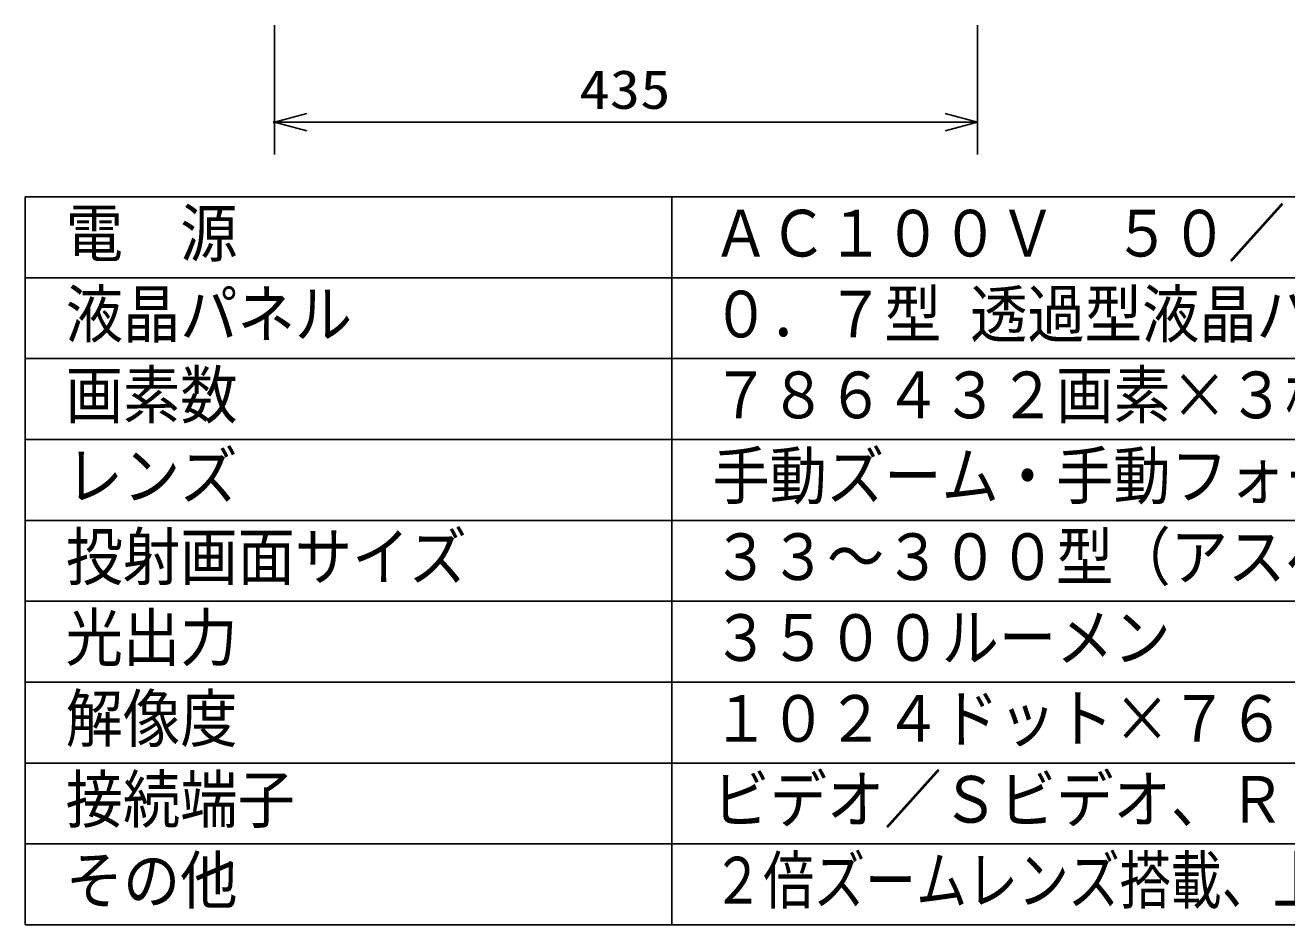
# Model space of a CAD drawing. Units: millimetres, scale not verified. Extents: x -63 to 63, y -57 to 57.
# Drawn here: x -62.5 to 15.5, y -56.5 to -0.9 of the extents above; entities that cross this region are included whole.
import ezdxf
from ezdxf.enums import TextEntityAlignment as Align

# ---------------------------------------------------------------- set-up
doc = ezdxf.new("R2010")
doc.units = ezdxf.units.MM
doc.header["$LTSCALE"] = 0.190236
doc.header["$PDMODE"] = 32
doc.header["$PDSIZE"] = 0.0951
for name, color, linetype in [('0-0_MOJI1', 2, 'Continuous'), ('0-2_WAKU', 1, 'Continuous'), ('0-3_TOUROKU', 3, 'Continuous')]:
    doc.layers.add(name, color=color, linetype=linetype)
doc.styles.add('ＭＳ ゴシック', font='')
doc.styles.get('ＭＳ ゴシック').set_extended_font_data('MS Gothic')

# ---------------------------------------------------------------- blocks, each defined once
blk = doc.blocks.new('_OPEN30')
at = {"layer": '0-3_TOUROKU', "color": 7}
blk.add_line((0, 0), (-1, 0), dxfattribs=at)
blk.add_lwpolyline([(-1, 0.26795), (0, 0), (-1, -0.26795)], dxfattribs=at)

msp = doc.modelspace()

# ---------------------------------------------------------------- linework, layer by layer
at = {"layer": '0-2_WAKU', "color": 3}
for p, q in [((-47.0901, -0.8902), (-47.0901, -8.8902)), ((-3.59, -0.8902), (-3.59, -8.8902)), ((-5.59, -6.8902), (-45.0901, -6.8902))]:
    msp.add_line(p, q, dxfattribs=at)
at = {"layer": '0-2_WAKU', "color": 4}
for p, q in [((-62.5001, -11.5), (62.5001, -11.5)), ((-62.5001, -11.5), (-62.5001, -56.5001)), ((-22.5, -11.5), (-22.5, -56.5001)), ((62.5001, -56.5001), (-62.5001, -56.5001))]:
    msp.add_line(p, q, dxfattribs=at)
at = {"layer": '0-2_WAKU'}
for p, q in [((-62.5001, -16.5), (62.5001, -16.5)), ((-62.5001, -21.5), (62.5001, -21.5)), ((-62.5001, -26.5), (62.5001, -26.5)), ((-62.5001, -31.5001), (62.5001, -31.5001)), ((-62.5001, -36.5001), (62.5001, -36.5001)), ((-62.5001, -41.5001), (62.5001, -41.5001)), ((-62.5001, -46.5001), (62.5001, -46.5001)), ((-62.5001, -51.5001), (62.5001, -51.5001))]:
    msp.add_line(p, q, dxfattribs=at)
at = {"layer": '0-3_TOUROKU', "color": 7}
msp.add_point((-47.0901, -6.8902), dxfattribs=at)

# ---------------------------------------------------------------- block references
at = {"layer": '0-2_WAKU', "xscale": 2, "yscale": 2, "rotation": 180}
msp.add_blockref('_OPEN30', (-47.0901, -6.8902), dxfattribs=at)
at = {"layer": '0-2_WAKU', "xscale": 2, "yscale": 2}
msp.add_blockref('_OPEN30', (-3.59, -6.8902), dxfattribs=at)

# ---------------------------------------------------------------- texts
at = {"layer": '0-0_MOJI1', "style": 'ＭＳ ゴシック'}
for s, width, p in [('電\u3000源', 0.9, (-60.0001, -16.0551)), ('ＡＣ１００Ｖ\u3000５０／６０Ｈｚ', 0.9, (-20, -16.0551)), ('液晶パネル', 0.9, (-60.0001, -21.0552)), ('０．７型 透過型液晶パネル ３原色方式', 0.9, (-20, -21.0552)), ('画素数', 0.9, (-60.0001, -26.0552)), ('７８６４３２画素×３枚', 0.9, (-20, -26.0552)), ('レンズ', 0.9, (-60.0001, -31.0552)), ('手動ズーム・手動フォーカス', 0.9, (-20, -31.0552)), ('投射画面サイズ', 0.9, (-60.0001, -36.0552)), ('３３～３００型（アスペクト比４：３）', 0.9, (-20, -36.0552)), ('光出力', 0.9, (-60.0001, -41.0552)), ('３５００ルーメン', 0.9, (-20, -41.0552)), ('解像度', 0.9, (-60.0001, -46.0552)), ('１０２４ドット×７６８ドット', 0.9, (-20, -46.0552)), ('接続端子', 0.9, (-60.0001, -51.0552)), ('ビデオ／Ｓビデオ、ＲＧＢ、音声', 0.9, (-20, -51.0552)), ('その他', 0.9, (-60.0001, -56.0552)), ('２倍ズームレンズ搭載、上下左右レンズシフト機能搭載', 0.8, (-20, -56.0552))]:
    msp.add_text(s, height=2.887, dxfattribs=dict(at, width=width)).set_placement(p, align=Align.BOTTOM_LEFT)
at = {"layer": '0-2_WAKU', "color": 3, "style": 'ＭＳ ゴシック', "width": 1.15}
msp.add_text('435', height=2.406, dxfattribs=at).set_placement((-28.2272, -6.7806), align=Align.BOTTOM_LEFT)

doc.saveas('drawing.dxf')
